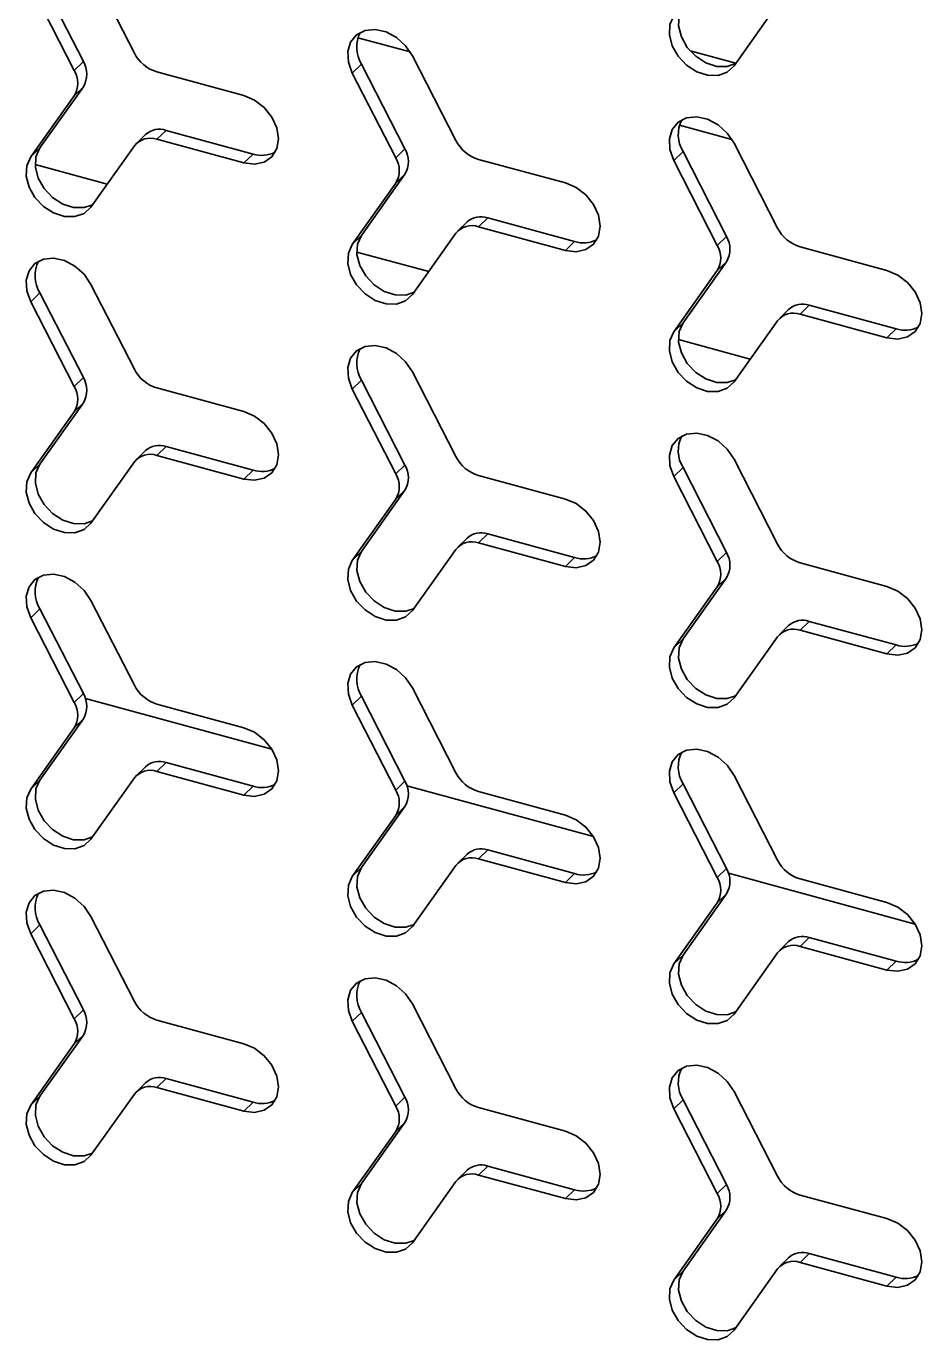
# Model space of a CAD drawing. Header units: millimetres. Extents: x 0 to 594, y 0 to 420.
# Drawn here: x 511.79 to 517.86, y 135.35 to 144.25 of the extents above; entities that cross this region are included whole.
import ezdxf

# ---------------------------------------------------------------- set-up
doc = ezdxf.new("R2010")
doc.units = ezdxf.units.MM

msp = doc.modelspace()

# ---------------------------------------------------------------- linework, layer by layer
at = {"color": 7, "linetype": 'Continuous', "lineweight": 35}
for p, q in [((512.224331, 144.647704), (512.519137, 144.072696)), ((511.815835, 144.530146), (512.110642, 143.955139)), ((512.172868, 144.015873), (511.878062, 144.590881)), ((516.58746, 143.986456), (516.882266, 144.40122)), ((514.391041, 144.080764), (514.035902, 144.177283)), ((516.599536, 144.003446), (516.289712, 144.087649)), ((512.172868, 144.015873), (512.110642, 143.955139)), ((514.059626, 143.997978), (513.9974, 143.937244)), ((514.354432, 143.422971), (514.059626, 143.997978)), ((514.405895, 144.054801), (514.700701, 143.479794)), ((513.261935, 143.785103), (512.672322, 143.945347)), ((513.9974, 143.937244), (514.292206, 143.362236)), ((512.172868, 143.84444), (511.878062, 143.429676)), ((512.172868, 143.84444), (512.110642, 143.783705)), ((511.815835, 143.368941), (512.110642, 143.783705)), ((512.734549, 143.548926), (512.672322, 143.488191)), ((512.734549, 143.548926), (513.324161, 143.388682)), ((516.572606, 143.487861), (516.217467, 143.584381)), ((512.594853, 143.520618), (512.532627, 143.459884)), ((513.261935, 143.327947), (512.672322, 143.488191)), ((516.58746, 143.461899), (516.882266, 142.886891)), ((511.878062, 143.429676), (511.815835, 143.368941)), ((512.224331, 143.029343), (512.519137, 143.444107)), ((513.324161, 143.388682), (513.261935, 143.327947)), ((514.354432, 143.422971), (514.292206, 143.362236)), ((516.241191, 143.405076), (516.178965, 143.344341)), ((516.535997, 142.830068), (516.241191, 143.405076)), ((512.334422, 143.184232), (511.846579, 143.316817)), ((515.443499, 143.1922), (514.853887, 143.352444)), ((516.178965, 143.344341), (516.473771, 142.769334)), ((514.354432, 143.251537), (514.059626, 142.836773)), ((514.354432, 143.251537), (514.292206, 143.190803)), ((513.9974, 142.776039), (514.292206, 143.190803)), ((514.776418, 142.927716), (514.714192, 142.866981)), ((514.916113, 142.956023), (514.853887, 142.895289)), ((514.916113, 142.956023), (515.505725, 142.795779)), ((514.059626, 142.836773), (513.9974, 142.776039)), ((514.405895, 142.436441), (514.700701, 142.851204)), ((515.443499, 142.735045), (514.853887, 142.895289)), ((515.505725, 142.795779), (515.443499, 142.735045)), ((516.535997, 142.830068), (516.473771, 142.769334)), ((517.625064, 142.599298), (517.035452, 142.759542)), ((514.515987, 142.591329), (514.028144, 142.723914)), ((516.535997, 142.658635), (516.241191, 142.243871)), ((516.535997, 142.658635), (516.473771, 142.5979)), ((516.178965, 142.183136), (516.473771, 142.5979)), ((512.224331, 142.504786), (512.519137, 141.929778)), ((511.878062, 142.447963), (511.815835, 142.387228)), ((512.172868, 141.872955), (511.878062, 142.447963)), ((511.815835, 142.387228), (512.110642, 141.81222)), ((516.957982, 142.334813), (516.895756, 142.274079)), ((517.097678, 142.363121), (517.035452, 142.302386)), ((517.625064, 142.142142), (517.035452, 142.302386)), ((517.097678, 142.363121), (517.68729, 142.202877)), ((516.241191, 142.243871), (516.178965, 142.183136)), ((516.58746, 141.843538), (516.882266, 142.258302)), ((516.697552, 141.998427), (516.209708, 142.131012)), ((517.68729, 142.202877), (517.625064, 142.142142)), ((512.172868, 141.872955), (512.110642, 141.81222)), ((514.405895, 141.911883), (514.700701, 141.336875)), ((513.261935, 141.642185), (512.672322, 141.802429)), ((514.059626, 141.85506), (513.9974, 141.794326)), ((513.9974, 141.794326), (514.292206, 141.219318)), ((514.354432, 141.280052), (514.059626, 141.85506)), ((512.172868, 141.701521), (511.878062, 141.286758)), ((512.172868, 141.701521), (512.110642, 141.640787)), ((511.815835, 141.226023), (512.110642, 141.640787)), ((512.594853, 141.3777), (512.532627, 141.316966)), ((512.734549, 141.406007), (512.672322, 141.345273)), ((513.261935, 141.185029), (512.672322, 141.345273)), ((512.734549, 141.406007), (513.324161, 141.245763)), ((511.878062, 141.286758), (511.815835, 141.226023)), ((512.224331, 140.886425), (512.519137, 141.301189)), ((513.324161, 141.245763), (513.261935, 141.185029)), ((514.354432, 141.280052), (514.292206, 141.219318)), ((516.241191, 141.262158), (516.178965, 141.201423)), ((516.535997, 140.68715), (516.241191, 141.262158)), ((516.58746, 141.318981), (516.882266, 140.743973)), ((515.443499, 141.049282), (514.853887, 141.209526)), ((516.178965, 141.201423), (516.473771, 140.626415)), ((514.354432, 141.108619), (514.059626, 140.693855)), ((514.354432, 141.108619), (514.292206, 141.047884)), ((513.9974, 140.633121), (514.292206, 141.047884)), ((514.916113, 140.813105), (514.853887, 140.75237)), ((514.916113, 140.813105), (515.505725, 140.652861)), ((514.405895, 140.293522), (514.700701, 140.708286)), ((514.776418, 140.784798), (514.714192, 140.724063)), ((515.443499, 140.592126), (514.853887, 140.75237)), ((514.059626, 140.693855), (513.9974, 140.633121)), ((515.505725, 140.652861), (515.443499, 140.592126)), ((516.535997, 140.68715), (516.473771, 140.626415)), ((517.625064, 140.45638), (517.035452, 140.616624)), ((516.178965, 140.040218), (516.473771, 140.454982)), ((516.535997, 140.515716), (516.241191, 140.100953)), ((516.535997, 140.515716), (516.473771, 140.454982)), ((512.224331, 140.361868), (512.519137, 139.78686)), ((511.878062, 140.305044), (511.815835, 140.24431)), ((512.172868, 139.730037), (511.878062, 140.305044)), ((511.815835, 140.24431), (512.110642, 139.669302)), ((516.957982, 140.191895), (516.895756, 140.131161)), ((517.097678, 140.220202), (517.035452, 140.159468)), ((517.097678, 140.220202), (517.68729, 140.059958)), ((516.241191, 140.100953), (516.178965, 140.040218)), ((516.58746, 139.70062), (516.882266, 140.115384)), ((517.625064, 139.999224), (517.035452, 140.159468)), ((517.68729, 140.059958), (517.625064, 139.999224)), ((512.172868, 139.730037), (512.110642, 139.669302)), ((514.405895, 139.768965), (514.700701, 139.193957)), ((513.452531, 139.353517), (512.186508, 139.697595)), ((513.261935, 139.499267), (512.672322, 139.65951)), ((514.059626, 139.712142), (513.9974, 139.651407)), ((513.9974, 139.651407), (514.292206, 139.0764)), ((514.354432, 139.137134), (514.059626, 139.712142)), ((512.172868, 139.558603), (511.878062, 139.143839)), ((512.172868, 139.558603), (512.110642, 139.497869)), ((511.815835, 139.083105), (512.110642, 139.497869)), ((512.594853, 139.234782), (512.532627, 139.174047)), ((512.734549, 139.263089), (512.672322, 139.202355)), ((513.261935, 139.042111), (512.672322, 139.202355)), ((512.734549, 139.263089), (513.324161, 139.102845)), ((511.878062, 139.143839), (511.815835, 139.083105)), ((512.224331, 138.743507), (512.519137, 139.15827)), ((513.324161, 139.102845), (513.261935, 139.042111)), ((514.354432, 139.137134), (514.292206, 139.0764)), ((515.634096, 138.760615), (514.368073, 139.104693)), ((516.241191, 139.119239), (516.178965, 139.058505)), ((516.535997, 138.544232), (516.241191, 139.119239)), ((516.58746, 139.176062), (516.882266, 138.601055)), ((515.443499, 138.906364), (514.853887, 139.066608)), ((516.178965, 139.058505), (516.473771, 138.483497)), ((514.354432, 138.965701), (514.059626, 138.550937)), ((514.354432, 138.965701), (514.292206, 138.904966)), ((513.9974, 138.490202), (514.292206, 138.904966)), ((514.916113, 138.670187), (514.853887, 138.609452)), ((514.916113, 138.670187), (515.505725, 138.509943)), ((514.405895, 138.150604), (514.700701, 138.565368)), ((514.776418, 138.641879), (514.714192, 138.581145)), ((515.443499, 138.449208), (514.853887, 138.609452)), ((514.059626, 138.550937), (513.9974, 138.490202)), ((515.505725, 138.509943), (515.443499, 138.449208)), ((516.535997, 138.544232), (516.473771, 138.483497)), ((517.815661, 138.167712), (516.549638, 138.51179)), ((517.625064, 138.313461), (517.035452, 138.473705)), ((516.178965, 137.8973), (516.473771, 138.312064)), ((516.535997, 138.372798), (516.241191, 137.958034)), ((516.535997, 138.372798), (516.473771, 138.312064)), ((512.224331, 138.218949), (512.519137, 137.643942)), ((511.878062, 138.162126), (511.815835, 138.101392)), ((512.172868, 137.587118), (511.878062, 138.162126)), ((511.815835, 138.101392), (512.110642, 137.526384)), ((516.957982, 138.048977), (516.895756, 137.988242)), ((517.097678, 138.077284), (517.035452, 138.016549)), ((517.097678, 138.077284), (517.68729, 137.91704)), ((516.241191, 137.958034), (516.178965, 137.8973)), ((516.58746, 137.557702), (516.882266, 137.972465)), ((517.625064, 137.856306), (517.035452, 138.016549)), ((517.68729, 137.91704), (517.625064, 137.856306)), ((512.172868, 137.587118), (512.110642, 137.526384)), ((514.405895, 137.626047), (514.700701, 137.051039)), ((513.261935, 137.356348), (512.672322, 137.516592)), ((514.059626, 137.569224), (513.9974, 137.508489)), ((513.9974, 137.508489), (514.292206, 136.933481)), ((514.354432, 136.994216), (514.059626, 137.569224)), ((512.172868, 137.415685), (511.878062, 137.000921)), ((512.172868, 137.415685), (512.110642, 137.35495)), ((511.815835, 136.940187), (512.110642, 137.35495)), ((512.594853, 137.091864), (512.532627, 137.031129)), ((512.734549, 137.120171), (512.672322, 137.059436)), ((513.261935, 136.899192), (512.672322, 137.059436)), ((512.734549, 137.120171), (513.324161, 136.959927)), ((511.878062, 137.000921), (511.815835, 136.940187)), ((512.224331, 136.600588), (512.519137, 137.015352)), ((513.324161, 136.959927), (513.261935, 136.899192)), ((514.354432, 136.994216), (514.292206, 136.933481)), ((516.241191, 136.976321), (516.178965, 136.915586)), ((516.535997, 136.401313), (516.241191, 136.976321)), ((516.58746, 137.033144), (516.882266, 136.458136)), ((515.443499, 136.763446), (514.853887, 136.92369)), ((516.178965, 136.915586), (516.473771, 136.340579)), ((514.354432, 136.822782), (514.059626, 136.408019)), ((514.354432, 136.822782), (514.292206, 136.762048)), ((513.9974, 136.347284), (514.292206, 136.762048)), ((514.916113, 136.527268), (514.853887, 136.466534)), ((514.916113, 136.527268), (515.505725, 136.367024)), ((514.776418, 136.498961), (514.714192, 136.438227)), ((515.443499, 136.30629), (514.853887, 136.466534)), ((514.059626, 136.408019), (513.9974, 136.347284)), ((514.405895, 136.007686), (514.700701, 136.42245)), ((515.505725, 136.367024), (515.443499, 136.30629)), ((516.535997, 136.401313), (516.473771, 136.340579)), ((517.625064, 136.170543), (517.035452, 136.330787)), ((516.178965, 135.754381), (516.473771, 136.169145)), ((516.535997, 136.22988), (516.241191, 135.815116)), ((516.535997, 136.22988), (516.473771, 136.169145)), ((516.957982, 135.906059), (516.895756, 135.845324)), ((517.097678, 135.934366), (517.035452, 135.873631)), ((517.097678, 135.934366), (517.68729, 135.774122)), ((516.241191, 135.815116), (516.178965, 135.754381)), ((516.58746, 135.414783), (516.882266, 135.829547)), ((517.625064, 135.713387), (517.035452, 135.873631)), ((517.68729, 135.774122), (517.625064, 135.713387))]:
    msp.add_line(p, q, dxfattribs=at)
at = {"color": 7, "linetype": 'Continuous', "lineweight": 35, "flags": 128}
for points in [[(516.597917, 144.001168), (516.541365, 143.982103), (516.470091, 143.982964), (516.396404, 144.006734), (516.327516, 144.051084), (516.270172, 144.111675), (516.229984, 144.182575), (516.210886, 144.256843), (516.214747, 144.327211), (516.241191, 144.386789)], [(516.178965, 144.326054), (516.152521, 144.266476), (516.14866, 144.196109), (516.167758, 144.12184), (516.207946, 144.050941), (516.26529, 143.99035), (516.334178, 143.945999), (516.407865, 143.92223), (516.479139, 143.921368), (516.541023, 143.943499), (516.58746, 143.986456)], [(514.405895, 144.054801), (514.359459, 144.122999), (514.297575, 144.178768), (514.2263, 144.216648), (514.152613, 144.232932), (514.083725, 144.226026), (514.026381, 144.196605), (513.986193, 144.14755), (513.967095, 144.083662), (513.970957, 144.011195), (513.9974, 143.937244)], [(513.261935, 143.327947), (513.334815, 143.319327), (513.400561, 143.333926), (513.452737, 143.370314), (513.486236, 143.42493), (513.497779, 143.492428), (513.486236, 143.566199), (513.452737, 143.639024), (513.400561, 143.703773), (513.334815, 143.754108), (513.261935, 143.785103)], [(516.58746, 143.461899), (516.541023, 143.530097), (516.479139, 143.585866), (516.407865, 143.623746), (516.334178, 143.64003), (516.26529, 143.633123), (516.207946, 143.603702), (516.167758, 143.554647), (516.14866, 143.490759), (516.152521, 143.418293), (516.178965, 143.344341)], [(512.234788, 143.044055), (512.178236, 143.02499), (512.106962, 143.025851), (512.033274, 143.04962), (511.964387, 143.093971), (511.907042, 143.154562), (511.866854, 143.225462), (511.847756, 143.29973), (511.851618, 143.370098), (511.878062, 143.429676)], [(511.815835, 143.368941), (511.789392, 143.309363), (511.78553, 143.238996), (511.804628, 143.164727), (511.844816, 143.093827), (511.902161, 143.033237), (511.971048, 142.988886), (512.044736, 142.965116), (512.11601, 142.964255), (512.177894, 142.986386), (512.224331, 143.029343)], [(515.443499, 142.735045), (515.516379, 142.726425), (515.582125, 142.741023), (515.634302, 142.777412), (515.667801, 142.832028), (515.679344, 142.899525), (515.667801, 142.973297), (515.634302, 143.046121), (515.582125, 143.11087), (515.516379, 143.161206), (515.443499, 143.1922)], [(514.416352, 142.451152), (514.359801, 142.432087), (514.288526, 142.432948), (514.214839, 142.456718), (514.145951, 142.501069), (514.088607, 142.561659), (514.048419, 142.632559), (514.029321, 142.706828), (514.033183, 142.777195), (514.059626, 142.836773)], [(513.9974, 142.776039), (513.970957, 142.716461), (513.967095, 142.646093), (513.986193, 142.571825), (514.026381, 142.500925), (514.083725, 142.440334), (514.152613, 142.395983), (514.2263, 142.372214), (514.297575, 142.371353), (514.359459, 142.393484), (514.405895, 142.436441)], [(512.224331, 142.504786), (512.177894, 142.572984), (512.11601, 142.628752), (512.044736, 142.666633), (511.971048, 142.682917), (511.902161, 142.67601), (511.844816, 142.646589), (511.804628, 142.597534), (511.78553, 142.533646), (511.789392, 142.46118), (511.815835, 142.387228)], [(517.625064, 142.142142), (517.697944, 142.133522), (517.76369, 142.148121), (517.815866, 142.184509), (517.849366, 142.239125), (517.860909, 142.306622), (517.849366, 142.380394), (517.815866, 142.453219), (517.76369, 142.517968), (517.697944, 142.568303), (517.625064, 142.599298)], [(516.597917, 141.85825), (516.541365, 141.839184), (516.470091, 141.840046), (516.396404, 141.863815), (516.327516, 141.908166), (516.270172, 141.968757), (516.229984, 142.039657), (516.210886, 142.113925), (516.214747, 142.184293), (516.241191, 142.243871)], [(516.178965, 142.183136), (516.152521, 142.123558), (516.14866, 142.053191), (516.167758, 141.978922), (516.207946, 141.908022), (516.26529, 141.847432), (516.334178, 141.803081), (516.407865, 141.779311), (516.479139, 141.77845), (516.541023, 141.800581), (516.58746, 141.843538)], [(514.405895, 141.911883), (514.359459, 141.980081), (514.297575, 142.03585), (514.2263, 142.07373), (514.152613, 142.090014), (514.083725, 142.083107), (514.026381, 142.053687), (513.986193, 142.004631), (513.967095, 141.940744), (513.970957, 141.868277), (513.9974, 141.794326)], [(513.261935, 141.185029), (513.334815, 141.176409), (513.400561, 141.191008), (513.452737, 141.227396), (513.486236, 141.282012), (513.497779, 141.349509), (513.486236, 141.423281), (513.452737, 141.496106), (513.400561, 141.560855), (513.334815, 141.61119), (513.261935, 141.642185)], [(516.58746, 141.318981), (516.541023, 141.387179), (516.479139, 141.442947), (516.407865, 141.480828), (516.334178, 141.497111), (516.26529, 141.490205), (516.207946, 141.460784), (516.167758, 141.411729), (516.14866, 141.347841), (516.152521, 141.275375), (516.178965, 141.201423)], [(512.234788, 140.901137), (512.178236, 140.882071), (512.106962, 140.882933), (512.033274, 140.906702), (511.964387, 140.951053), (511.907042, 141.011644), (511.866854, 141.082544), (511.847756, 141.156812), (511.851618, 141.227179), (511.878062, 141.286758)], [(511.815835, 141.226023), (511.789392, 141.166445), (511.78553, 141.096078), (511.804628, 141.021809), (511.844816, 140.950909), (511.902161, 140.890318), (511.971048, 140.845968), (512.044736, 140.822198), (512.11601, 140.821337), (512.177894, 140.843468), (512.224331, 140.886425)], [(515.443499, 140.592126), (515.516379, 140.583507), (515.582125, 140.598105), (515.634302, 140.634494), (515.667801, 140.689109), (515.679344, 140.756607), (515.667801, 140.830378), (515.634302, 140.903203), (515.582125, 140.967952), (515.516379, 141.018288), (515.443499, 141.049282)], [(513.9974, 140.633121), (513.970957, 140.573542), (513.967095, 140.503175), (513.986193, 140.428906), (514.026381, 140.358007), (514.083725, 140.297416), (514.152613, 140.253065), (514.2263, 140.229296), (514.297575, 140.228434), (514.359459, 140.250565), (514.405895, 140.293522)], [(514.416352, 140.308234), (514.359801, 140.289169), (514.288526, 140.29003), (514.214839, 140.3138), (514.145951, 140.35815), (514.088607, 140.418741), (514.048419, 140.489641), (514.029321, 140.563909), (514.033183, 140.634277), (514.059626, 140.693855)], [(512.224331, 140.361868), (512.177894, 140.430066), (512.11601, 140.485834), (512.044736, 140.523714), (511.971048, 140.539998), (511.902161, 140.533092), (511.844816, 140.503671), (511.804628, 140.454616), (511.78553, 140.390728), (511.789392, 140.318262), (511.815835, 140.24431)], [(517.625064, 139.999224), (517.697944, 139.990604), (517.76369, 140.005203), (517.815866, 140.041591), (517.849366, 140.096207), (517.860909, 140.163704), (517.849366, 140.237476), (517.815866, 140.3103), (517.76369, 140.37505), (517.697944, 140.425385), (517.625064, 140.45638)], [(516.597917, 139.715332), (516.541365, 139.696266), (516.470091, 139.697128), (516.396404, 139.720897), (516.327516, 139.765248), (516.270172, 139.825839), (516.229984, 139.896738), (516.210886, 139.971007), (516.214747, 140.041374), (516.241191, 140.100953)], [(516.178965, 140.040218), (516.152521, 139.98064), (516.14866, 139.910272), (516.167758, 139.836004), (516.207946, 139.765104), (516.26529, 139.704513), (516.334178, 139.660163), (516.407865, 139.636393), (516.479139, 139.635532), (516.541023, 139.657663), (516.58746, 139.70062)], [(514.405895, 139.768965), (514.359459, 139.837163), (514.297575, 139.892932), (514.2263, 139.930812), (514.152613, 139.947096), (514.083725, 139.940189), (514.026381, 139.910768), (513.986193, 139.861713), (513.967095, 139.797825), (513.970957, 139.725359), (513.9974, 139.651407)], [(513.261935, 139.042111), (513.334815, 139.033491), (513.400561, 139.04809), (513.452737, 139.084478), (513.486236, 139.139094), (513.497779, 139.206591), (513.486236, 139.280363), (513.452737, 139.353187), (513.400561, 139.417936), (513.334815, 139.468272), (513.261935, 139.499267)], [(516.58746, 139.176062), (516.541023, 139.24426), (516.479139, 139.300029), (516.407865, 139.337909), (516.334178, 139.354193), (516.26529, 139.347287), (516.207946, 139.317866), (516.167758, 139.268811), (516.14866, 139.204923), (516.152521, 139.132456), (516.178965, 139.058505)], [(512.234788, 138.758218), (512.178236, 138.739153), (512.106962, 138.740014), (512.033274, 138.763784), (511.964387, 138.808135), (511.907042, 138.868726), (511.866854, 138.939625), (511.847756, 139.013894), (511.851618, 139.084261), (511.878062, 139.143839)], [(511.815835, 139.083105), (511.789392, 139.023527), (511.78553, 138.953159), (511.804628, 138.878891), (511.844816, 138.807991), (511.902161, 138.7474), (511.971048, 138.703049), (512.044736, 138.67928), (512.11601, 138.678419), (512.177894, 138.70055), (512.224331, 138.743507)], [(515.443499, 138.449208), (515.516379, 138.440588), (515.582125, 138.455187), (515.634302, 138.491575), (515.667801, 138.546191), (515.679344, 138.613688), (515.667801, 138.68746), (515.634302, 138.760285), (515.582125, 138.825034), (515.516379, 138.875369), (515.443499, 138.906364)], [(513.9974, 138.490202), (513.970957, 138.430624), (513.967095, 138.360257), (513.986193, 138.285988), (514.026381, 138.215088), (514.083725, 138.154498), (514.152613, 138.110147), (514.2263, 138.086377), (514.297575, 138.085516), (514.359459, 138.107647), (514.405895, 138.150604)], [(514.416352, 138.165316), (514.359801, 138.146251), (514.288526, 138.147112), (514.214839, 138.170881), (514.145951, 138.215232), (514.088607, 138.275823), (514.048419, 138.346723), (514.029321, 138.420991), (514.033183, 138.491359), (514.059626, 138.550937)], [(512.224331, 138.218949), (512.177894, 138.287147), (512.11601, 138.342916), (512.044736, 138.380796), (511.971048, 138.39708), (511.902161, 138.390174), (511.844816, 138.360753), (511.804628, 138.311697), (511.78553, 138.24781), (511.789392, 138.175343), (511.815835, 138.101392)], [(517.625064, 137.856306), (517.697944, 137.847686), (517.76369, 137.862284), (517.815866, 137.898673), (517.849366, 137.953289), (517.860909, 138.020786), (517.849366, 138.094558), (517.815866, 138.167382), (517.76369, 138.232131), (517.697944, 138.282467), (517.625064, 138.313461)], [(516.597917, 137.572413), (516.541365, 137.553348), (516.470091, 137.554209), (516.396404, 137.577979), (516.327516, 137.62233), (516.270172, 137.68292), (516.229984, 137.75382), (516.210886, 137.828089), (516.214747, 137.898456), (516.241191, 137.958034)], [(516.178965, 137.8973), (516.152521, 137.837722), (516.14866, 137.767354), (516.167758, 137.693086), (516.207946, 137.622186), (516.26529, 137.561595), (516.334178, 137.517244), (516.407865, 137.493475), (516.479139, 137.492613), (516.541023, 137.514744), (516.58746, 137.557702)], [(514.405895, 137.626047), (514.359459, 137.694245), (514.297575, 137.750013), (514.2263, 137.787894), (514.152613, 137.804177), (514.083725, 137.797271), (514.026381, 137.76785), (513.986193, 137.718795), (513.967095, 137.654907), (513.970957, 137.582441), (513.9974, 137.508489)], [(513.261935, 136.899192), (513.334815, 136.890573), (513.400561, 136.905171), (513.452737, 136.94156), (513.486236, 136.996175), (513.497779, 137.063673), (513.486236, 137.137444), (513.452737, 137.210269), (513.400561, 137.275018), (513.334815, 137.325354), (513.261935, 137.356348)], [(516.58746, 137.033144), (516.541023, 137.101342), (516.479139, 137.157111), (516.407865, 137.194991), (516.334178, 137.211275), (516.26529, 137.204368), (516.207946, 137.174948), (516.167758, 137.125892), (516.14866, 137.062005), (516.152521, 136.989538), (516.178965, 136.915586)], [(512.234788, 136.6153), (512.178236, 136.596235), (512.106962, 136.597096), (512.033274, 136.620866), (511.964387, 136.665216), (511.907042, 136.725807), (511.866854, 136.796707), (511.847756, 136.870976), (511.851618, 136.941343), (511.878062, 137.000921)], [(511.815835, 136.940187), (511.789392, 136.880608), (511.78553, 136.810241), (511.804628, 136.735972), (511.844816, 136.665073), (511.902161, 136.604482), (511.971048, 136.560131), (512.044736, 136.536362), (512.11601, 136.5355), (512.177894, 136.557631), (512.224331, 136.600588)], [(515.443499, 136.30629), (515.516379, 136.29767), (515.582125, 136.312269), (515.634302, 136.348657), (515.667801, 136.403273), (515.679344, 136.47077), (515.667801, 136.544542), (515.634302, 136.617367), (515.582125, 136.682116), (515.516379, 136.732451), (515.443499, 136.763446)], [(513.9974, 136.347284), (513.970957, 136.287706), (513.967095, 136.217338), (513.986193, 136.14307), (514.026381, 136.07217), (514.083725, 136.011579), (514.152613, 135.967229), (514.2263, 135.943459), (514.297575, 135.942598), (514.359459, 135.964729), (514.405895, 136.007686)], [(514.416352, 136.022398), (514.359801, 136.003332), (514.288526, 136.004194), (514.214839, 136.027963), (514.145951, 136.072314), (514.088607, 136.132905), (514.048419, 136.203804), (514.029321, 136.278073), (514.033183, 136.34844), (514.059626, 136.408019)], [(517.625064, 135.713387), (517.697944, 135.704767), (517.76369, 135.719366), (517.815866, 135.755754), (517.849366, 135.81037), (517.860909, 135.877868), (517.849366, 135.951639), (517.815866, 136.024464), (517.76369, 136.089213), (517.697944, 136.139549), (517.625064, 136.170543)], [(516.597917, 135.429495), (516.541365, 135.41043), (516.470091, 135.411291), (516.396404, 135.435061), (516.327516, 135.479411), (516.270172, 135.540002), (516.229984, 135.610902), (516.210886, 135.68517), (516.214747, 135.755538), (516.241191, 135.815116)], [(516.178965, 135.754381), (516.152521, 135.694803), (516.14866, 135.624436), (516.167758, 135.550167), (516.207946, 135.479268), (516.26529, 135.418677), (516.334178, 135.374326), (516.407865, 135.350557), (516.479139, 135.349695), (516.541023, 135.371826), (516.58746, 135.414783)]]:
    msp.add_lwpolyline(points, dxfattribs=at)
at = {"color": 7, "linetype": 'Continuous', "lineweight": 35}
for centre, radius, start, end in [((514.248203, 144.113246), 0.221016, 153.2399183, 211.4353851), ((512.0303, 143.930156), 0.166351, 328.9841665, 31.0158335), ((512.743886, 144.187236), 0.252253, 207.0048587, 253.5189741), ((511.968074, 143.869422), 0.166351, 328.9841665, 31.0158335), ((512.688854, 143.415574), 0.140963, 71.0854359, 131.8245861), ((516.429768, 143.520343), 0.221016, 153.2399183, 211.4353851), ((512.626736, 143.358407), 0.137558, 70.6463043, 141.4634591), ((514.925451, 143.594333), 0.252253, 207.0048587, 253.5189741), ((513.385139, 143.578189), 0.199076, 252.1632402, 296.816871), ((514.211865, 143.337254), 0.166351, 328.9841665, 31.0158335), ((514.149639, 143.276519), 0.166351, 328.9841665, 31.0158335), ((514.870419, 142.822672), 0.140963, 71.0854359, 131.8245861), ((514.808301, 142.765504), 0.137558, 70.6463043, 141.4634591), ((517.107015, 143.001431), 0.252253, 207.0048587, 253.5189741), ((515.566704, 142.985286), 0.199076, 252.1632402, 296.816871), ((516.331204, 142.683617), 0.166351, 328.9841665, 31.0158335), ((516.39343, 142.744351), 0.166351, 328.9841665, 31.0158335), ((512.066638, 142.56323), 0.221016, 153.2399183, 211.4353851), ((516.989865, 142.172601), 0.137558, 70.6463043, 141.4634591), ((517.051984, 142.229769), 0.140963, 71.0854359, 131.8245861), ((517.748268, 142.392384), 0.199076, 252.1632402, 296.816871), ((514.248203, 141.970328), 0.221016, 153.2399183, 211.4353851), ((512.0303, 141.787238), 0.166351, 328.9841665, 31.0158335), ((512.743886, 142.044318), 0.252253, 207.0048587, 253.5189741), ((511.968074, 141.726504), 0.166351, 328.9841665, 31.0158335), ((512.688854, 141.272656), 0.140963, 71.0854359, 131.8245861), ((516.429768, 141.377425), 0.221016, 153.2399183, 211.4353851), ((512.626736, 141.215488), 0.137558, 70.6463043, 141.4634591), ((514.925451, 141.451415), 0.252253, 207.0048587, 253.5189741), ((513.385139, 141.43527), 0.199076, 252.1632402, 296.816871), ((514.211865, 141.194336), 0.166351, 328.9841665, 31.0158335), ((514.149639, 141.133601), 0.166351, 328.9841665, 31.0158335), ((514.870419, 140.679754), 0.140963, 71.0854359, 131.8245861), ((514.808301, 140.622586), 0.137558, 70.6463043, 141.4634591), ((517.107015, 140.858512), 0.252253, 207.0048587, 253.5189741), ((515.566704, 140.842368), 0.199076, 252.1632402, 296.816871), ((516.331204, 140.540699), 0.166351, 328.9841665, 31.0158335), ((516.39343, 140.601433), 0.166351, 328.9841665, 31.0158335), ((512.066638, 140.420312), 0.221016, 153.2399183, 211.4353851), ((516.989865, 140.029683), 0.137558, 70.6463043, 141.4634591), ((517.051984, 140.086851), 0.140963, 71.0854359, 131.8245861), ((517.748268, 140.249465), 0.199076, 252.1632402, 296.816871), ((514.248203, 139.82741), 0.221016, 153.2399183, 211.4353851), ((512.0303, 139.64432), 0.166351, 328.9841665, 31.0158335), ((512.743886, 139.901399), 0.252253, 207.0048587, 253.5189741), ((511.968074, 139.583585), 0.166351, 328.9841665, 31.0158335), ((516.429768, 139.234507), 0.221016, 153.2399183, 211.4353851), ((512.626736, 139.07257), 0.137558, 70.6463043, 141.4634591), ((512.688854, 139.129738), 0.140963, 71.0854359, 131.8245861), ((514.925451, 139.308497), 0.252253, 207.0048587, 253.5189741), ((513.385139, 139.292352), 0.199076, 252.1632402, 296.816871), ((514.211865, 139.051417), 0.166351, 328.9841665, 31.0158335), ((514.149639, 138.990683), 0.166351, 328.9841665, 31.0158335), ((514.870419, 138.536835), 0.140963, 71.0854359, 131.8245861), ((514.808301, 138.479667), 0.137558, 70.6463043, 141.4634591), ((517.107015, 138.715594), 0.252253, 207.0048587, 253.5189741), ((515.566704, 138.69945), 0.199076, 252.1632402, 296.816871), ((516.331204, 138.39778), 0.166351, 328.9841665, 31.0158335), ((516.39343, 138.458515), 0.166351, 328.9841665, 31.0158335), ((512.066638, 138.277394), 0.221016, 153.2399183, 211.4353851), ((517.051984, 137.943933), 0.140963, 71.0854359, 131.8245861), ((516.989865, 137.886765), 0.137558, 70.6463043, 141.4634591), ((517.748268, 138.106547), 0.199076, 252.1632402, 296.816871), ((514.248203, 137.684491), 0.221016, 153.2399183, 211.4353851), ((512.0303, 137.501402), 0.166351, 328.9841665, 31.0158335), ((512.743886, 137.758481), 0.252253, 207.0048587, 253.5189741), ((511.968074, 137.440667), 0.166351, 328.9841665, 31.0158335), ((516.429768, 137.091589), 0.221016, 153.2399183, 211.4353851), ((512.626736, 136.929652), 0.137558, 70.6463043, 141.4634591), ((512.688854, 136.98682), 0.140963, 71.0854359, 131.8245861), ((514.925451, 137.165578), 0.252253, 207.0048587, 253.5189741), ((513.385139, 137.149434), 0.199076, 252.1632402, 296.816871), ((514.211865, 136.908499), 0.166351, 328.9841665, 31.0158335), ((514.149639, 136.847765), 0.166351, 328.9841665, 31.0158335), ((514.870419, 136.393917), 0.140963, 71.0854359, 131.8245861), ((514.808301, 136.336749), 0.137558, 70.6463043, 141.4634591), ((517.107015, 136.572676), 0.252253, 207.0048587, 253.5189741), ((515.566704, 136.556531), 0.199076, 252.1632402, 296.816871), ((516.331204, 136.254862), 0.166351, 328.9841665, 31.0158335), ((516.39343, 136.315597), 0.166351, 328.9841665, 31.0158335), ((517.051984, 135.801014), 0.140963, 71.0854359, 131.8245861), ((516.989865, 135.743847), 0.137558, 70.6463043, 141.4634591), ((517.748268, 135.963629), 0.199076, 252.1632402, 296.816871)]:
    msp.add_arc(centre, radius, start, end, dxfattribs=at)

doc.saveas('drawing.dxf')
